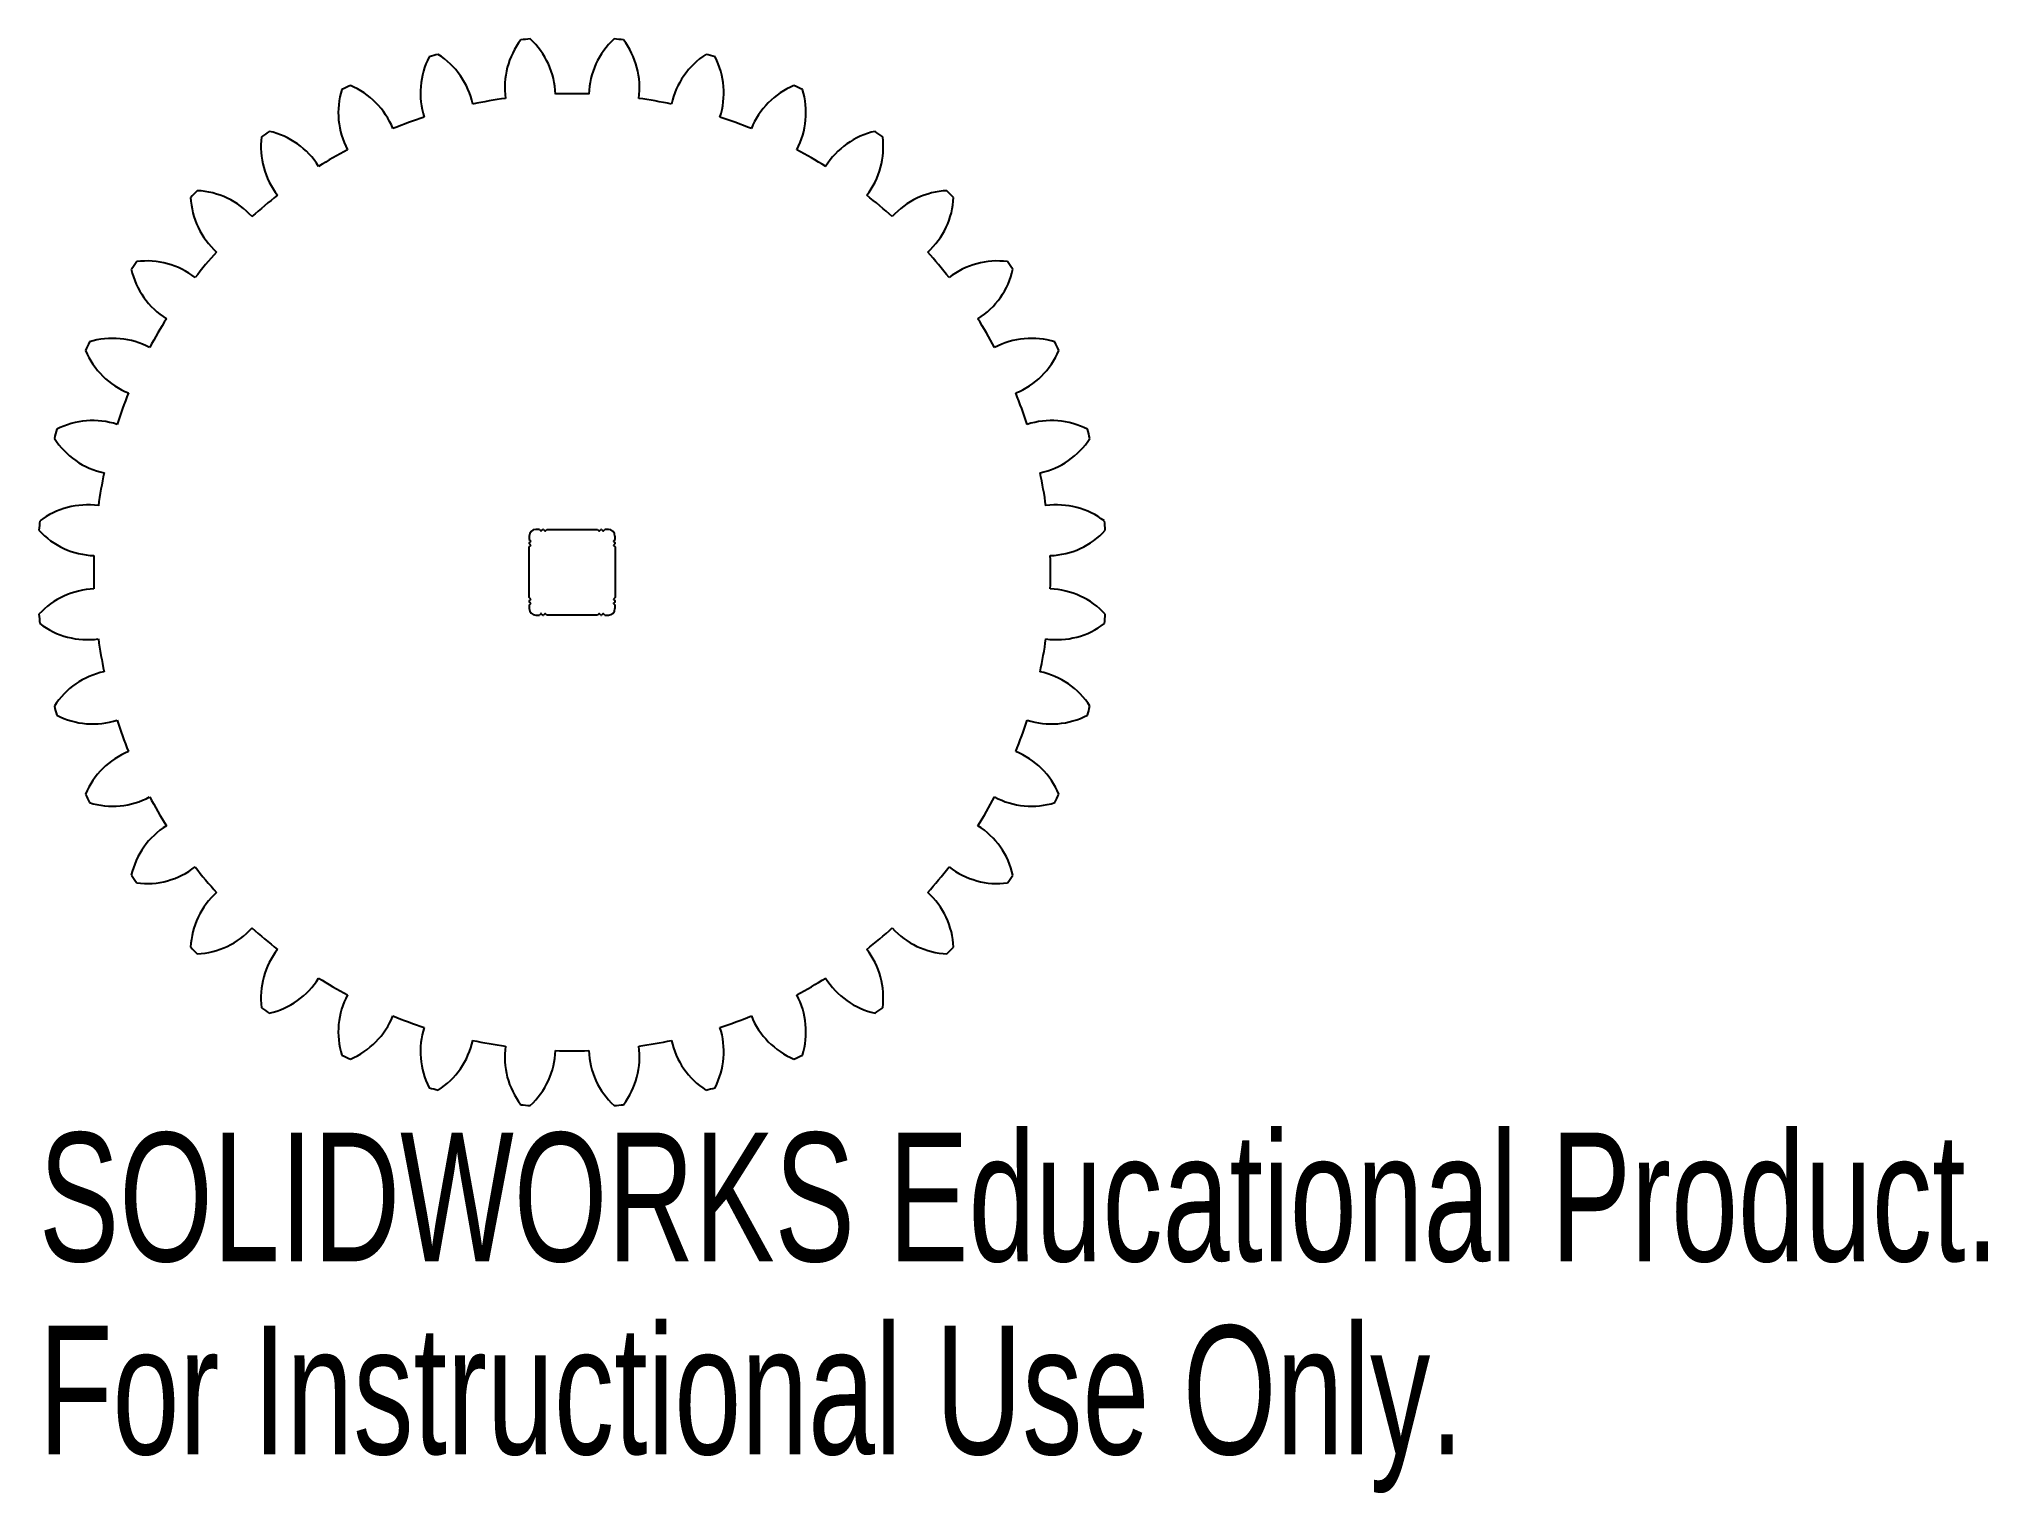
# Model space of a CAD drawing. Header units: inches. Extents: x -0.79 to 2.1, y -1.36 to 0.79.
import ezdxf

# ---------------------------------------------------------------- set-up
doc = ezdxf.new("R2010")
doc.units = ezdxf.units.IN
doc.header["$MEASUREMENT"] = 0
doc.styles.add('SLDTEXTSTYLE0', font='TXT', dxfattribs={"width": 0.7})

msp = doc.modelspace()

# ---------------------------------------------------------------- linework, layer by layer
at = {"color": 7, "linetype": 'Continuous', "lineweight": 25}
for p, q in [((-0.0485, 0.0635), (-0.0536, 0.0635)), ((-0.0485, 0.0635), (-0.0463, 0.0613)), ((-0.0456, 0.0613), (-0.0435, 0.0635)), ((-0.0425, 0.0635), (-0.0435, 0.0635)), ((-0.0425, 0.0635), (-0.0403, 0.0613)), ((-0.0396, 0.0613), (-0.0375, 0.0635)), ((-0.0375, 0.0635), (0.0375, 0.0635)), ((0.0375, 0.0635), (0.0396, 0.0613)), ((0.0403, 0.0613), (0.0425, 0.0635)), ((0.0435, 0.0635), (0.0425, 0.0635)), ((0.0435, 0.0635), (0.0456, 0.0613)), ((0.0463, 0.0613), (0.0485, 0.0635)), ((0.0536, 0.0635), (0.0485, 0.0635)), ((-0.0635, 0.0536), (-0.0635, 0.0485)), ((-0.0613, 0.0463), (-0.0635, 0.0485)), ((-0.0635, 0.0435), (-0.0613, 0.0456)), ((-0.0635, 0.0435), (-0.0635, 0.0425)), ((-0.0613, 0.0403), (-0.0635, 0.0425)), ((-0.0635, 0.0375), (-0.0613, 0.0396)), ((-0.0635, -0.0375), (-0.0635, 0.0375)), ((0.0635, 0.0485), (0.0613, 0.0463)), ((0.0613, 0.0456), (0.0635, 0.0435)), ((0.0635, 0.0425), (0.0613, 0.0403)), ((0.0613, 0.0396), (0.0635, 0.0375)), ((0.0635, 0.0485), (0.0635, 0.0536)), ((0.0635, 0.0425), (0.0635, 0.0435)), ((0.0635, 0.0375), (0.0635, -0.0375)), ((-0.0613, -0.0396), (-0.0635, -0.0375)), ((-0.0635, -0.0425), (-0.0613, -0.0403)), ((-0.0635, -0.0425), (-0.0635, -0.0435)), ((-0.0613, -0.0456), (-0.0635, -0.0435)), ((-0.0635, -0.0485), (-0.0613, -0.0463)), ((-0.0635, -0.0485), (-0.0635, -0.0536)), ((0.0635, -0.0375), (0.0613, -0.0396)), ((0.0613, -0.0403), (0.0635, -0.0425)), ((0.0635, -0.0435), (0.0613, -0.0456)), ((0.0613, -0.0463), (0.0635, -0.0485)), ((0.0635, -0.0435), (0.0635, -0.0425)), ((0.0635, -0.0536), (0.0635, -0.0485)), ((-0.0536, -0.0635), (-0.0485, -0.0635)), ((-0.0463, -0.0613), (-0.0485, -0.0635)), ((-0.0435, -0.0635), (-0.0456, -0.0613)), ((-0.0435, -0.0635), (-0.0425, -0.0635)), ((-0.0403, -0.0613), (-0.0425, -0.0635)), ((-0.0375, -0.0635), (-0.0396, -0.0613)), ((0.0375, -0.0635), (-0.0375, -0.0635)), ((0.0396, -0.0613), (0.0375, -0.0635)), ((0.0425, -0.0635), (0.0403, -0.0613)), ((0.0425, -0.0635), (0.0435, -0.0635)), ((0.0456, -0.0613), (0.0435, -0.0635)), ((0.0485, -0.0635), (0.0463, -0.0613)), ((0.0485, -0.0635), (0.0536, -0.0635))]:
    msp.add_line(p, q, dxfattribs=at)
for centre, radius, start, end in [((0.0165, 0.7174), 0.1162, 142.6505, 188), ((0, 0), 0.7915, 94.5, 95.5), ((-0.1408, 0.7036), 0.1162, 2, 47.3495), ((0.1408, 0.7036), 0.1162, 132.6505, 178), ((0, 0), 0.7915, 84.5, 85.5), ((-0.0165, 0.7174), 0.1162, 352, 37.3495), ((-0.1083, 0.7093), 0.1162, 152.6505, 198), ((0, 0), 0.7915, 104.5, 105.5), ((-0.2608, 0.6685), 0.1162, 12, 57.3495), ((0.2608, 0.6685), 0.1162, 122.6505, 168), ((0, 0), 0.7915, 74.5, 75.5), ((0.1083, 0.7093), 0.1162, 342, 27.3495), ((-0.2299, 0.6798), 0.1162, 162.6505, 208), ((0, 0), 0.7915, 114.5, 115.5), ((-0.373, 0.613), 0.1162, 22, 67.3495), ((0, 0), 0.7081, 98, 102), ((0, 0), 0.7081, 88, 92), ((0, 0), 0.7081, 78, 82), ((0.373, 0.613), 0.1162, 112.6505, 158), ((0, 0), 0.7915, 64.5, 65.5), ((0.2299, 0.6798), 0.1162, 332, 17.3495), ((0, 0), 0.7081, 108, 112), ((0, 0), 0.7081, 68, 72), ((-0.3444, 0.6295), 0.1162, 172.6505, 218), ((0, 0), 0.7915, 124.5, 125.5), ((-0.4737, 0.539), 0.1162, 32, 77.3495), ((0.4737, 0.539), 0.1162, 102.6505, 148), ((0.3444, 0.6295), 0.1162, 322, 7.3495), ((0, 0), 0.7915, 54.5, 55.5), ((0, 0), 0.7081, 118, 122), ((0, 0), 0.7081, 58, 62), ((0, 0), 0.7915, 134.5, 135.5), ((-0.4485, 0.5601), 0.1162, 182.6505, 228), ((-0.5601, 0.4485), 0.1162, 42, 87.3495), ((0, 0), 0.7081, 128, 132), ((0, 0), 0.7081, 48, 52), ((0.5601, 0.4485), 0.1162, 92.6505, 138), ((0.4485, 0.5601), 0.1162, 312, 357.3495), ((0, 0), 0.7915, 44.5, 45.5), ((0, 0), 0.7081, 138, 142), ((0, 0), 0.7081, 38, 42), ((0, 0), 0.7915, 144.5, 145.5), ((-0.539, 0.4737), 0.1162, 192.6505, 238), ((-0.6295, 0.3444), 0.1162, 52, 97.3495), ((0.6295, 0.3444), 0.1162, 82.6505, 128), ((0.539, 0.4737), 0.1162, 302, 347.3495), ((0, 0), 0.7915, 34.5, 35.5), ((0, 0), 0.7081, 148, 152), ((0, 0), 0.7081, 28, 32), ((0, 0), 0.7915, 154.5, 155.5), ((-0.613, 0.373), 0.1162, 202.6505, 248), ((-0.6798, 0.2299), 0.1162, 62, 107.3495), ((0.6798, 0.2299), 0.1162, 72.6505, 118), ((0.613, 0.373), 0.1162, 292, 337.3495), ((0, 0), 0.7915, 24.5, 25.5), ((0, 0), 0.7081, 158, 162), ((0, 0), 0.7081, 18, 22), ((0, 0), 0.7915, 164.5, 165.5), ((-0.7093, 0.1083), 0.1162, 72, 117.3495), ((0.7093, 0.1083), 0.1162, 62.6505, 108), ((0, 0), 0.7915, 14.5, 15.5), ((-0.6685, 0.2608), 0.1162, 212.6505, 258), ((0.6685, 0.2608), 0.1162, 282, 327.3495), ((0, 0), 0.7081, 168, 172), ((0, 0), 0.7081, 8, 12), ((-0.7174, -0.0165), 0.1162, 82, 127.3495), ((0.7174, -0.0165), 0.1162, 52.6505, 98), ((0, 0), 0.7915, 174.5, 175.5), ((-0.7036, 0.1408), 0.1162, 222.6505, 268), ((-0.0536, 0.0536), 0.00984, 90, 180), ((-0.046, 0.0617), 0.000483, 225, 315), ((-0.04, 0.0617), 0.000483, 225, 315), ((0.04, 0.0617), 0.000483, 225, 315), ((0.046, 0.0617), 0.0005, 225, 315.1898), ((0.0536, 0.0536), 0.00984, 0, 90), ((0.7036, 0.1408), 0.1162, 272, 317.3495), ((0, 0), 0.7915, 4.5, 5.5), ((-0.0617, 0.046), 0.0005, 315, 45.1898), ((-0.0617, 0.04), 0.000483, 315, 45), ((0.0617, 0.046), 0.000483, 135, 225), ((0.0617, 0.04), 0.000483, 135, 225), ((0, 0), 0.7081, 178, 182), ((0, 0), 0.7081, 358, 2), ((-0.7036, -0.1408), 0.1162, 92, 137.3495), ((0.7036, -0.1408), 0.1162, 42.6505, 88), ((-0.0536, -0.0536), 0.00984, 180, 270), ((-0.0617, -0.04), 0.000483, 315, 45), ((-0.0617, -0.046), 0.000483, 315, 45), ((0.0536, -0.0536), 0.00984, 270, 0), ((0.0617, -0.04), 0.000483, 135, 225), ((0.0617, -0.046), 0.0005, 135, 225.1898), ((0, 0), 0.7915, 184.5, 185.5), ((-0.7174, 0.0165), 0.1162, 232.6505, 278), ((-0.046, -0.0617), 0.0005, 45, 135.1898), ((-0.04, -0.0617), 0.000483, 45, 135), ((0.04, -0.0617), 0.000483, 45, 135), ((0.046, -0.0617), 0.000483, 45, 135), ((0.7174, 0.0165), 0.1162, 262, 307.3495), ((0, 0), 0.7915, 354.5, 355.5), ((0, 0), 0.7081, 188, 192), ((0, 0), 0.7081, 348, 352), ((-0.6685, -0.2608), 0.1162, 102, 147.3495), ((0.6685, -0.2608), 0.1162, 32.6505, 78), ((0, 0), 0.7915, 194.5, 195.5), ((0, 0), 0.7915, 344.5, 345.5), ((-0.7093, -0.1083), 0.1162, 242.6505, 288), ((0, 0), 0.7081, 198, 202), ((0, 0), 0.7081, 338, 342), ((0.7093, -0.1083), 0.1162, 252, 297.3495), ((-0.613, -0.373), 0.1162, 112, 157.3495), ((0.613, -0.373), 0.1162, 22.6505, 68), ((0, 0), 0.7915, 204.5, 205.5), ((-0.6798, -0.2299), 0.1162, 252.6505, 298), ((0, 0), 0.7081, 208, 212), ((0, 0), 0.7081, 328, 332), ((0.6798, -0.2299), 0.1162, 242, 287.3495), ((0, 0), 0.7915, 334.5, 335.5), ((-0.539, -0.4737), 0.1162, 122, 167.3495), ((0.539, -0.4737), 0.1162, 12.6505, 58), ((0, 0), 0.7915, 214.5, 215.5), ((-0.6295, -0.3444), 0.1162, 262.6505, 308), ((0, 0), 0.7081, 218, 222), ((0, 0), 0.7081, 318, 322), ((0.6295, -0.3444), 0.1162, 232, 277.3495), ((0, 0), 0.7915, 324.5, 325.5), ((-0.4485, -0.5601), 0.1162, 132, 177.3495), ((0.4485, -0.5601), 0.1162, 2.6505, 48), ((-0.5601, -0.4485), 0.1162, 272.6505, 318), ((0, 0), 0.7081, 228, 232), ((0, 0), 0.7081, 308, 312), ((0.5601, -0.4485), 0.1162, 222, 267.3495), ((0, 0), 0.7915, 224.5, 225.5), ((-0.3444, -0.6295), 0.1162, 142, 187.3495), ((0.3444, -0.6295), 0.1162, 352.6505, 38), ((0, 0), 0.7915, 314.5, 315.5), ((-0.4737, -0.539), 0.1162, 282.6505, 328), ((0, 0), 0.7081, 238, 242), ((0, 0), 0.7081, 298, 302), ((0.4737, -0.539), 0.1162, 212, 257.3495), ((-0.2299, -0.6798), 0.1162, 152, 197.3495), ((0.2299, -0.6798), 0.1162, 342.6505, 28), ((0, 0), 0.7915, 234.5, 235.5), ((-0.373, -0.613), 0.1162, 292.6505, 338), ((0, 0), 0.7081, 248, 252), ((0, 0), 0.7081, 288, 292), ((0.373, -0.613), 0.1162, 202, 247.3495), ((0, 0), 0.7915, 304.5, 305.5), ((-0.1083, -0.7093), 0.1162, 162, 207.3495), ((0.1083, -0.7093), 0.1162, 332.6505, 18), ((0, 0), 0.7915, 244.5, 245.5), ((-0.2608, -0.6685), 0.1162, 302.6505, 348), ((0, 0), 0.7081, 258, 262), ((0.0165, -0.7174), 0.1162, 172, 217.3495), ((-0.1408, -0.7036), 0.1162, 312.6505, 358), ((0, 0), 0.7081, 268, 272), ((0.1408, -0.7036), 0.1162, 182, 227.3495), ((-0.0165, -0.7174), 0.1162, 322.6505, 8), ((0, 0), 0.7081, 278, 282), ((0.2608, -0.6685), 0.1162, 192, 237.3495), ((0, 0), 0.7915, 294.5, 295.5), ((0, 0), 0.7915, 254.5, 255.5), ((0, 0), 0.7915, 284.5, 285.5), ((0, 0), 0.7915, 264.5, 265.5), ((0, 0), 0.7915, 274.5, 275.5)]:
    msp.add_arc(centre, radius, start, end, dxfattribs=at)

# ---------------------------------------------------------------- texts
at = {"color": 7, "linetype": 'Continuous', "char_height": 0.1903, "attachment_point": 1, "style": 'SLDTEXTSTYLE0'}
for s, insert in [('SOLIDWORKS Educational Product.', (-0.7891, -0.8292)), ('For Instructional Use Only.', (-0.7891, -1.1147))]:
    msp.add_mtext(s, dxfattribs=dict(at, insert=insert))

doc.saveas('drawing.dxf')
